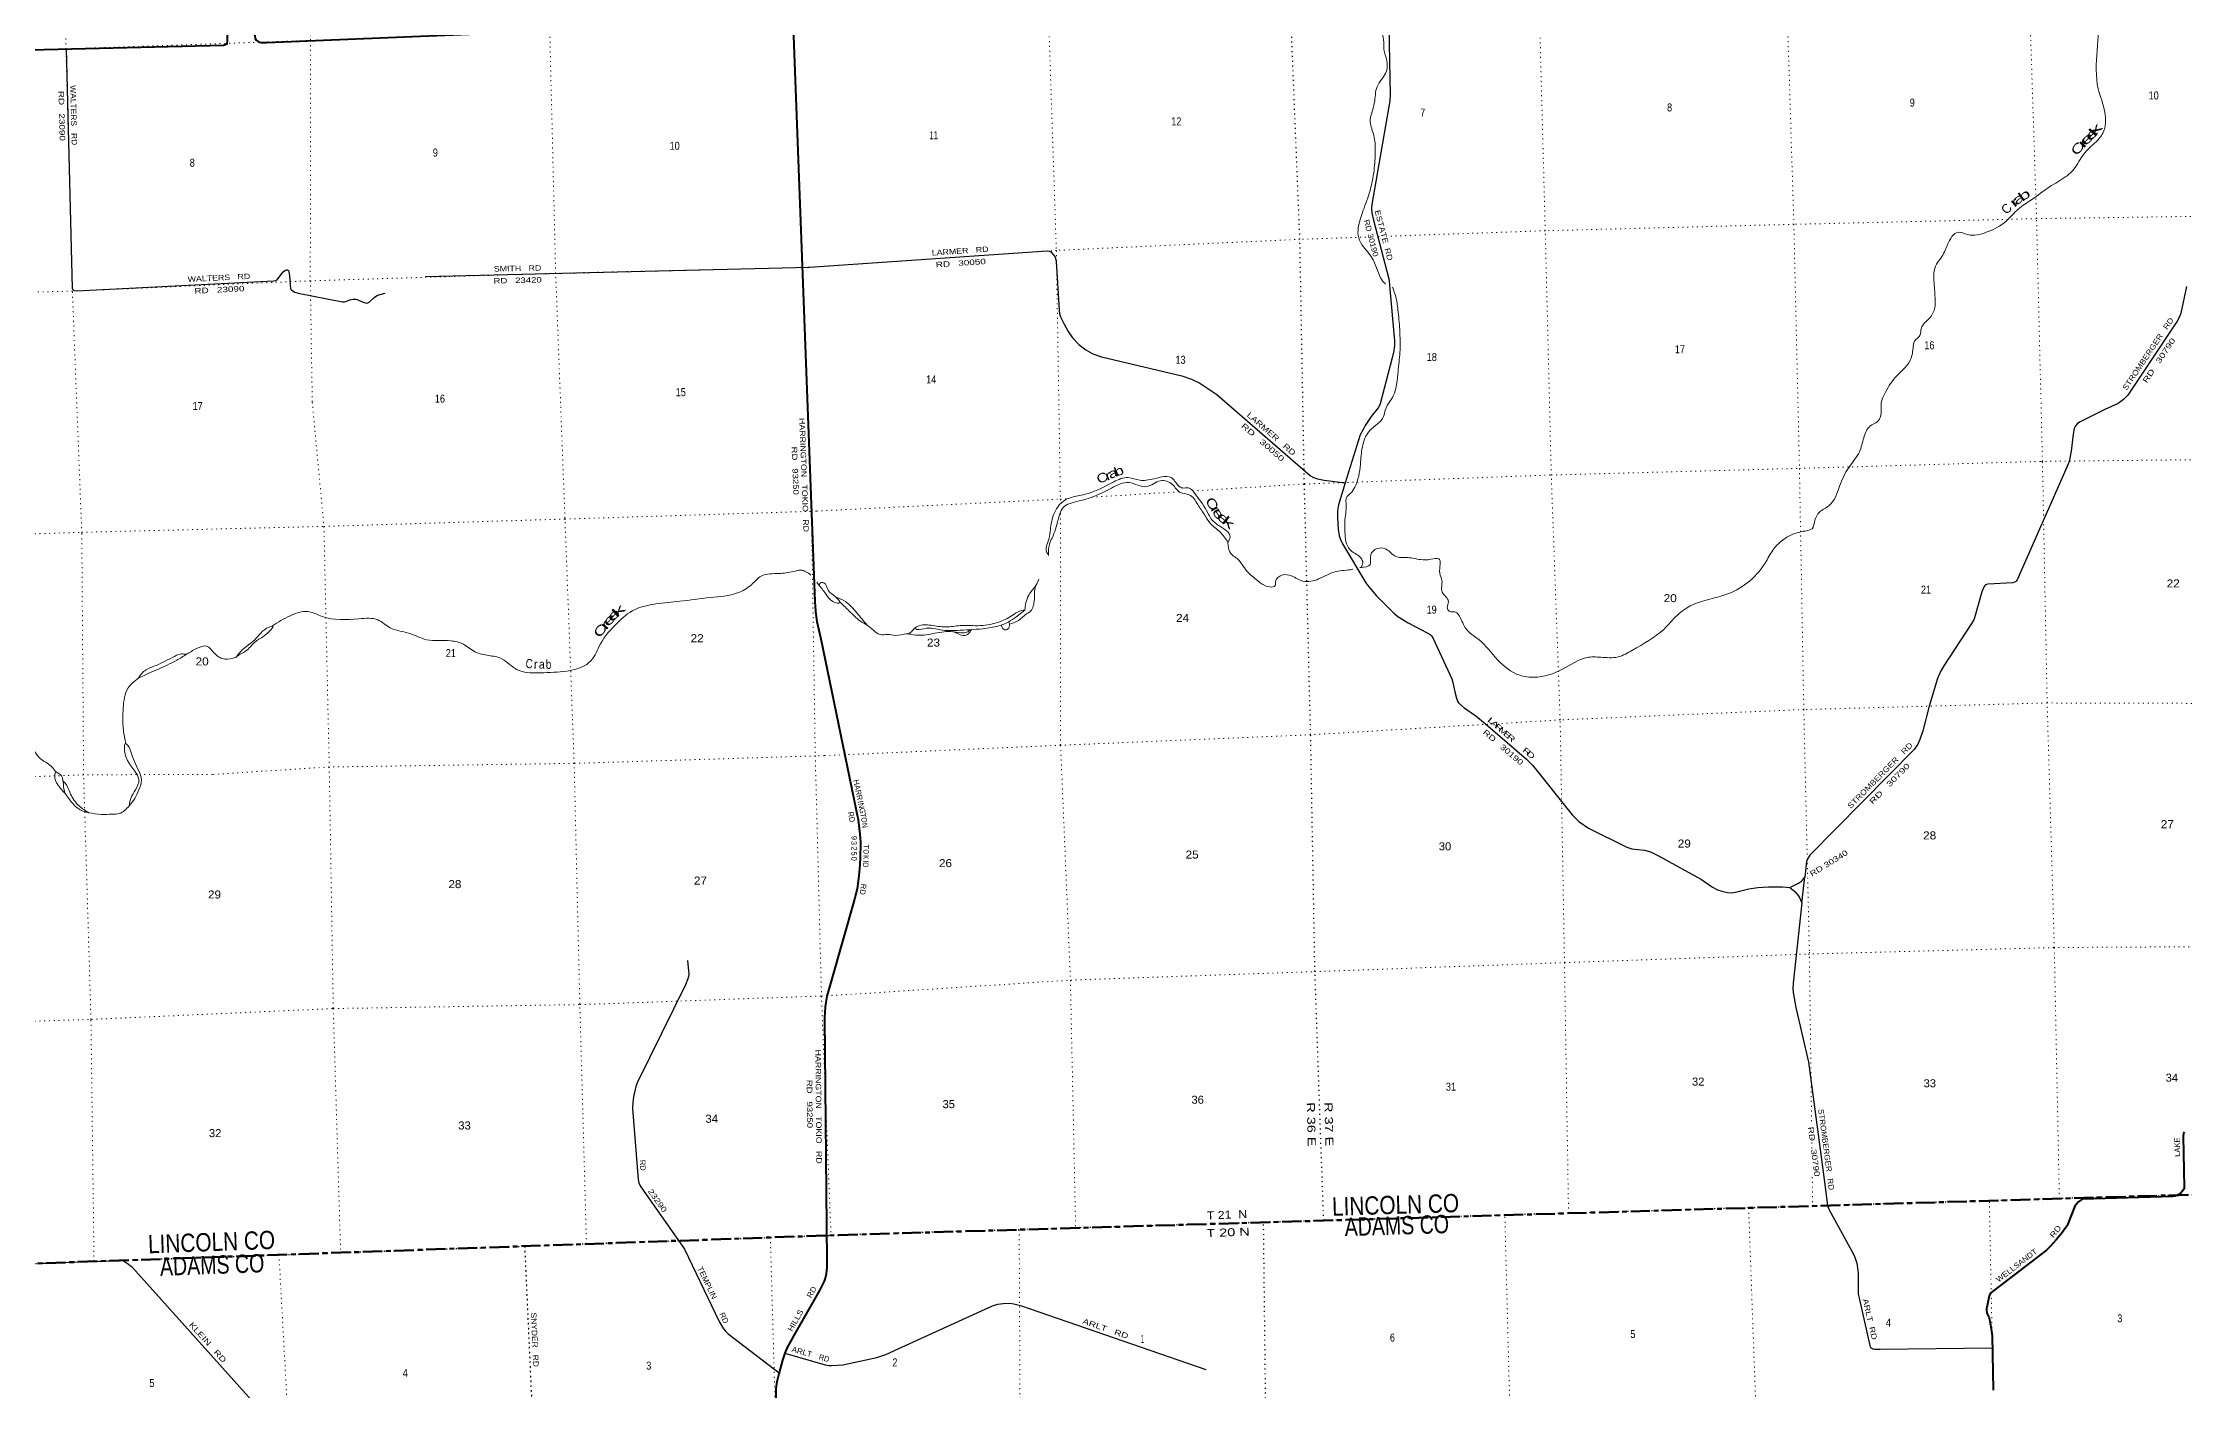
# Model space of a CAD drawing. Header units: feet. Extents: x 497223 to 751810, y -177792 to 12311.
# Drawn here: x 668877 to 715698, y -80526 to -51084 of the extents above; entities that cross this region are included whole.
import ezdxf
from ezdxf.enums import TextEntityAlignment as Align

# ---------------------------------------------------------------- set-up
doc = ezdxf.new("R2010")
doc.units = ezdxf.units.FT
doc.header["$LTSCALE"] = 70
doc.linetypes.add('DOTTED', pattern=[1.5, 0.3, -1.2])
doc.linetypes.add('LONG_DASH_SHORT_DASH', pattern=[9.9, 6, -1.2, 1.5, -1.2])
for name, color, linetype, lineweight in [('11', 7, 'LONG_DASH_SHORT_DASH', 60), ('26', 7, 'Continuous', 40), ('29', 7, 'Continuous', 25), ('39', 7, 'Continuous', 13), ('6', 7, 'DOTTED', 25), ('7', 7, 'DOTTED', 13)]:
    doc.layers.add(name, color=color, linetype=linetype, lineweight=lineweight)
for name, color, linetype in [('12', 7, 'Continuous'), ('27', 7, 'Continuous'), ('30', 7, 'Continuous'), ('41', 7, 'Continuous')]:
    doc.layers.add(name, color=color, linetype=linetype)

msp = doc.modelspace()

# ---------------------------------------------------------------- linework, layer by layer
at = {"layer": '11'}
for p, q in [((686280.58, -77136.82), (717466.1, -76207.14)), ((655100.04, -78237.95), (686280.58, -77136.82))]:
    msp.add_line(p, q, dxfattribs=at)
at = {"layer": '26'}
for points in [[(664069.25, -51348.77), (672824.39, -51132.67), (672886.15, -51115.46), (672910.03, -51104.44), (672916.4, -51035.86), (672922.49, -50790.2), (672939.1, -50764.72), (672979.45, -50739.49), (673039.4, -50727), (673436.05, -50693.24), (673463.63, -50706.68), (673485.42, -50742.36), (673499.45, -50824.53), (673521.55, -50991.02), (673541.8, -51024.62), (673562.94, -51042.34), (673607.37, -51070.04), (673648.08, -51076.5), (673772.47, -51073.48), (679969.27, -50820.75), (685284.97, -50740.29), (685481.1, -50726.07)], [(685284.97, -50740.29), (685757.58, -63294.11), (685768.62, -63501.11), (685784.94, -63625.96), (685800.07, -63731.94), (685886.1, -64105.44)], [(685886.1, -64105.44), (686704.6, -68064.24), (686743.11, -68378), (686753.85, -68555.22), (686745.8, -68906.99), (686735.06, -69137.92), (686713.59, -69342), (686683.19, -69571.73), (686626.23, -69796.89), (686112.67, -71589.95)], [(686112.67, -71589.95), (686022.59, -71916.75), (685984, -72147.09), (685971.69, -72384.85), (686022.12, -77700.32), (686020.93, -77838.55), (686005.8, -77982.38), (685990.67, -78058.08), (685962.93, -78141.35), (685857.14, -78348.28), (685304.53, -79319.55), (685146.94, -79609.13), (685099.22, -79714.65), (685048.89, -79871.1), (684969.74, -80166.82), (684926.48, -80344.22), (684908.83, -80440.11), (684903.59, -80502.48), (684901.27, -80586.46), (684902.25, -81343.33)], [(715701.74, -74879.86), (715690.94, -74893.68), (715682.5, -74924.29), (715679.57, -74976.54), (715697.55, -76088.44), (715695.08, -76114.44), (715683.24, -76142.58), (715652.59, -76188.48), (715615.15, -76225.53), (715564.53, -76259.76), (715502.65, -76283.3), (715449.09, -76291.7), (713477.6, -76354.41), (713458.36, -76358.85), (713437.64, -76372.18), (713388.5, -76413.41), (713338.46, -76466.98), (713311.19, -76506.46), (713146.02, -76912.82), (713131.95, -76943.19), (713113.32, -76969.6), (713013.17, -77101.62), (712899.24, -77242.15), (712770.02, -77386.81), (712722.68, -77433), (712688.6, -77463.83), (711533.41, -78351.02), (711470.71, -78399.34), (711453.29, -78421.43), (711434.79, -78465.12), (711382.24, -78719.15), (711379.41, -78742.31), (711379.28, -78790.25), (711383.72, -78824.32), (711393.22, -78858.54), (711437.01, -78948.74), (711445.41, -78981.56), (711472.62, -79139.6), (711497.19, -79339.97), (711522.85, -80525.9)]]:
    msp.add_lwpolyline(points, dxfattribs=at)
at = {"layer": '29'}
for p, q in [((677242.97, -56189.8), (685640.32, -55985.99)), ((707336.97, -69875.95), (707404.2, -69314.72))]:
    msp.add_line(p, q, dxfattribs=at)
at = {"layer": '29', "linetype": 'DOTTED'}
msp.add_line((679413.22, -77379.34), (679598, -81505.2), dxfattribs=at)
at = {"layer": '29'}
for points in [[(698308.28, -50737.04), (698337.92, -52220.52), (698331.31, -52350.76), (697936.34, -54614.06), (697931.85, -54704.66), (697939.33, -54798.93), (697971.63, -54960.69), (698306.08, -56244.11), (698323.16, -56365.07), (698326.67, -56468.6), (698430.22, -57595.14), (698430.22, -57717.04), (698427.33, -57741.89), (698419.14, -57816.77), (698381.61, -57968.64), (698116.45, -58971.12), (698101.68, -59011.75), (698076.91, -59058.7), (697921.15, -59248.98), (697791.66, -59442.38), (697743.6, -59532.59), (697682.73, -59647.15), (697356.33, -60695.73)], [(669384.33, -51217.58), (669522.22, -56446.51), (669528.51, -56469.12), (669546.97, -56487.59), (669609.97, -56503.05), (673928.03, -56286.45), (673971.13, -56277.97), (673997.87, -56260.99), (674124.97, -56095.82), (674168.62, -56056.34), (674205.54, -56043.41), (674227.68, -56043.41), (674234.58, -56049.5), (674247.99, -56061.88), (674259.06, -56089.59), (674271.56, -56175.32), (674295.98, -56457.12), (674304.37, -56475.96), (674347.39, -56511.28), (674390.11, -56532.84), (674456.9, -56551.33), (675432.95, -56739.7), (675472.91, -56740.45), (675523.39, -56728.62), (675590.74, -56702), (675661.82, -56687.98), (675722.72, -56686.14), (675747.4, -56690.92), (675847.03, -56739.19), (675901.76, -56760.01), (675953.44, -56769.25), (675984.38, -56764.64), (676012.5, -56748.93), (676118.58, -56647.54), (676173.08, -56610.41), (676223.9, -56589.25), (676365.95, -56554.35)], [(685640.32, -55985.99), (690837.91, -55631.89), (690881.02, -55637.38), (690914.24, -55652.16), (690971.74, -55711.78), (691010.22, -55770.36), (691031.64, -55858.52), (691096.15, -56921.94), (691106.2, -57004.13), (691132.04, -57068.77), (691210.46, -57229.68), (691298.16, -57393.83), (691388.91, -57531.23), (691527.04, -57678.26), (691682.62, -57794.66), (691837.12, -57881.42), (692024.47, -57947.89), (693782.72, -58362.51), (693992.99, -58433.66), (694177.57, -58522.31), (694546.59, -58766.76), (694827.48, -59010.53), (696595.97, -60542.68), (696658.29, -60579.82), (696746.89, -60613.06), (696893.55, -60643.13), (697356.33, -60695.73)], [(715751.45, -56405.96), (715624.62, -56987.32), (715595.99, -57072.44), (715542.91, -57167.03), (714463.26, -58780.1), (714370.39, -58876.92), (714256.88, -58962.05), (713966.28, -59098.62), (713426.98, -59362.28), (713362.59, -59405.15), (713321.89, -59456.33), (713296.15, -59508.58), (713274.35, -59634.88), (713226.08, -60006.47), (713180.2, -60229.2), (713134.84, -60359.42), (712045.17, -62821.3), (712024.42, -62845.12), (712007.81, -62861.74), (711989.35, -62872.82), (711952.86, -62880.74), (711408.8, -62913.34), (711374.7, -62919), (711349.13, -62931.46), (711323.02, -62963.32), (711274.23, -63078.77), (711116.88, -63651.12), (711101.52, -63690.11), (711051.2, -63776), (710440.36, -64699.56), (710366.9, -64820.45), (710302.03, -64977.71), (710121.55, -65576.98), (709983.15, -66118.52), (709920.22, -66305.42), (709872.23, -66408.85), (709795.28, -66523.01), (707514.74, -68834.44), (707474.53, -68896.64), (707441.63, -68975.66), (707422.78, -69115.04), (707404.2, -69314.72)], [(697356.33, -60695.73), (697209.77, -61181.25), (697186.17, -61313.06), (697188.21, -61461.46), (697200.93, -61708.3), (697225.34, -61856.28), (697252.61, -61933.63), (697296.27, -62028.78), (697802.66, -62884.81), (697869.41, -62974.35), (698041.67, -63165.52), (698419.15, -63546.02), (698503.61, -63620.26), (698728.14, -63757.38), (699148.86, -63974.27), (699212.83, -64013.3), (699229.44, -64027.15), (699242.36, -64042.85), (699280.5, -64102.48), (699689.05, -64982.03), (699709.41, -65065.02), (699753.28, -65266.6), (699785.03, -65406.83), (699807.18, -65469.62), (699834.69, -65503.08), (699957.68, -65615.51), (700211.94, -65793.83), (700419.6, -65963.69), (701320.15, -66735.25), (701449.92, -66869.61), (702316.15, -67953.92), (702461.4, -68099.68), (702677.4, -68247.23), (703509.8, -68661.15), (703619.93, -68693.65), (703898.85, -68726.37), (704026.61, -68764.58), (704215.66, -68856.32), (705144.48, -69365.54), (705388.39, -69536.17), (705492.16, -69590.17), (705590.85, -69621.77), (705709.96, -69649.27), (705805.95, -69654.81), (705916.69, -69638.19), (706176.49, -69571.66), (706374.44, -69538.45), (706611.42, -69526.69), (706913.23, -69526.47), (707078.85, -69542.94)], [(707078.85, -69542.94), (707248.62, -69456.74), (707288.11, -69432.26), (707330.65, -69400.98), (707352.8, -69380.67), (707404.2, -69314.72)], [(707078.85, -69542.94), (707182.9, -69626.19), (707224.55, -69670.68), (707277.03, -69746.24), (707336.97, -69875.95)], [(707336.97, -69875.95), (707146.15, -71633.67), (707144.15, -71772.45), (707153.59, -71882.73), (707208.55, -72164.35), (707487.32, -73359.2), (707827.98, -75919.14), (707900.44, -76492.95)], [(682971.02, -71140.54), (682999.67, -71435.24), (682994.24, -71488.44), (682983.16, -71536.46), (682932.4, -71667.54), (681883.24, -73796.95), (681846.18, -73891.28), (681790.81, -74112.91), (681776.05, -74231.11), (681773.21, -74369.52), (681892.02, -75919.83), (681912.62, -75998.62), (681938.47, -76057.72), (682066.38, -76253.87), (682865.74, -77379.18), (682909.32, -77448.45), (682993.87, -77623.74), (683666.66, -79028.69), (683762.04, -79182.7), (683806.34, -79238.11), (683865.73, -79297.99), (684975.29, -80146.07)], [(707900.44, -76492.95), (707926.77, -76569.03), (708476.18, -77569.87), (708513.73, -77660.59), (708537.38, -77750.75), (708565.41, -77908.08), (708567.79, -77968.87), (708572.79, -78427.08), (708588.53, -78515.04), (708825.1, -79552.49), (708834.88, -79580.51), (708847.8, -79595.29), (708869.95, -79611.91), (708888.06, -79620.72), (708927.17, -79630.38), (709053.45, -79631.17), (711502.83, -79600.5)], [(668777.35, -77751.82), (668925.01, -77748.12), (670600.94, -77689.49), (670622.17, -77695.04), (670638.78, -77700.58), (670663.7, -77714.43), (670722.17, -77754.11), (670815.97, -77821.55), (670840.83, -77844.2), (674265.26, -81664.66)], [(686366.31, -79969.4), (687113.65, -79813.24), (687308.52, -79744.43), (687577.47, -79620.66), (689638.48, -78681.9), (689756.82, -78645.95), (689876.09, -78633.59), (690015.23, -78623.79), (690107.8, -78641.79), (690251.5, -78675.5), (690465.61, -78749.38), (694307.22, -80075.07)], [(685098.59, -79716.04), (685986.72, -79969.75), (686072.97, -79986.11), (686098.81, -79986.11), (686125.86, -79985.12), (686366.31, -79969.4)]]:
    msp.add_lwpolyline(points, dxfattribs=at)
at = {"layer": '39'}
for p, q in [((697672.36, -62551.81), (697699.47, -62545.65)), ((685797.49, -62869.12), (685851.99, -62940.87))]:
    msp.add_line(p, q, dxfattribs=at)
for points in [[(698414.66, -50120.61), (698290.87, -50353.4), (698065.79, -50696.4), (698124.24, -50809.11), (698194.17, -51015.94), (698201.98, -51230.8), (698264.96, -51468.01), (698253.47, -51705.61), (698052.31, -52041.82), (697990.98, -52403.66), (697901.09, -52810.66), (697980.49, -53111.67), (698010.34, -53434.39), (697984.11, -53875.52), (697948.46, -54091.16), (697846.8, -54473.03), (697766.28, -54694.77), (697650.95, -55066.4), (697636.8, -55285.99), (697727.27, -55504.22), (697944.97, -55788.71), (698068.16, -56076.24), (698218.63, -56338.77), (698237.26, -56355.27)], [(697699.47, -62545.65), (697896.64, -62487.01), (697913.11, -62275.39), (698050.98, -62136.24), (698252.79, -62149.83), (698449.65, -62304.31), (698720.41, -62331.75), (699007.92, -62376.75), (699225.08, -62369.74), (699399.8, -62358.07), (699421.17, -62669), (699469.39, -62832.3), (699474.57, -63085.45), (699610.92, -63292.14), (699585.8, -63431.67), (699630.73, -63504.61), (699754.12, -63520.73), (699873.7, -63653.58), (700011.88, -63910.47), (700275.28, -64123.12), (700683.96, -64566.29), (701171.28, -64902.39), (701488.95, -64946.41), (702102.72, -64773.81), (702634.93, -64517.39), (702940.64, -64509.53), (703318.89, -64503.35), (703635.58, -64354.41), (704319.63, -63900.08), (704616.4, -63590.95), (704944.46, -63367.25), (705679.06, -63140.49), (706139.03, -62890.42), (706535.84, -62453.41), (706704.65, -62168.51), (707127.07, -61827.17), (707406.17, -61751.82), (707561.33, -61700.57), (707625.14, -61517.57), (707725.29, -61337.42), (707929.66, -61200.15), (708163.81, -60774.42), (708370.03, -60355.62), (708597.41, -60020.58), (708692.95, -59713.92), (708828.75, -59462.26), (708997.95, -59354.26), (709073.79, -59114.58), (709073.61, -58943.7), (709143.52, -58762.52), (709379.93, -58399.04), (709698.93, -58036.92), (709769.14, -57753.19), (709800.01, -57605.43), (709927.75, -57464.6), (709947.21, -57335.3), (709990.17, -57243.45), (710131.92, -57100.15), (710244.39, -56871.35), (710252.26, -56700.21), (710230.92, -56335), (710284.17, -55917.12), (710378.18, -55789.44), (710524.43, -55493.21), (710756.16, -55222.36), (710963.37, -55273.98), (711372.19, -55222.58), (711808.17, -54977.31), (712070.43, -54715.53), (712362.95, -54511.07), (712755.4, -54231.02), (713113.54, -54004.34), (713288.89, -53843.88), (713502.34, -53513.31), (713772.42, -53245.24), (713920.53, -53055.5), (713964.21, -52595.71), (713818.84, -52085.74), (713794.42, -51248.17), (713857.36, -50411.1)], [(698389.52, -56425.85), (698458.81, -56632.58), (698507.38, -56916.5), (698545.28, -57349.53), (698549.53, -57854.01), (698509.92, -58259.38), (698477.84, -58539.87), (698432.64, -58736.34), (698230.78, -59108.75), (698193.52, -59246.67), (697892.65, -59553.92), (697728.63, -59915.06), (697685.98, -60292.39), (697565.35, -60794.87), (697465.68, -60932.79), (697380.42, -61024), (697372.59, -61140.86), (697371.34, -61327.87), (697349.32, -61497.45), (697343.94, -61626.3), (697351.02, -61821.08), (697381.9, -62029.73), (697493.29, -62190.43), (697702.3, -62346.53), (697738.12, -62445.89), (697703.47, -62544.46)], [(690868.35, -62283.97), (690812.24, -62150.77), (690855.02, -61998.61), (690918.29, -61634.69), (691043.81, -61266.75), (691192.73, -61099.09), (691434.69, -60998.8), (691730.24, -60932.97), (692292.68, -60677.58), (692611.34, -60582.86), (692861.15, -60643.15), (693002.05, -60642.62), (693351.68, -60569.01), (693547.45, -60582.8), (693713.24, -60768.44), (693793.27, -60810.08), (693924.12, -60809.88), (694086.51, -60957.43), (694352.68, -61356.96), (694417.46, -61477.5), (694592.13, -61630.69), (694837.03, -61888.16), (694790.63, -61996.21)], [(694790.63, -61996.21), (694617.5, -61774.62), (694407.4, -61588.4), (694275.43, -61391.62), (694130.59, -61173.13), (693943.67, -60960.03), (693746.5, -60908.09), (693575.12, -60734.7), (693312.44, -60652.71), (693009.1, -60781.11), (692820.78, -60751.01), (692629.43, -60692.85), (692243.21, -60811.87), (691777.83, -61023.91), (691385.29, -61135.1), (691212.83, -61209.02), (691078.5, -61500.85), (690944.23, -61905.26), (690886.94, -62045.83), (690869.3, -62281.71)], [(694790.63, -61996.21), (694798.82, -62110.54), (694887.54, -62280.57), (694988.91, -62355.71), (695204.24, -62630.22), (695437.11, -62833.8), (695643.08, -62961.85), (695825.55, -62941.88), (695832.39, -62853.2), (695970.27, -62714.05), (696180.34, -62733.41), (696430.11, -62847.98), (696772.56, -62798.73), (697153.23, -62637.67), (697513.79, -62587.83), (697521.32, -62586.12)], [(673896.69, -63826.23), (674282.62, -63602.61), (674672.72, -63512.94), (674987.69, -63617.89), (675788.38, -63669.05), (676203.84, -63695.27), (676470.3, -63865.66), (676874.19, -63982.55), (677266.73, -64125.82), (677794.91, -64151.36), (678072.83, -64227.07), (678337.23, -64395.5), (678627.27, -64472.93), (678900.89, -64538.7), (679247.88, -64781.48), (679829.55, -64847.92), (680408.03, -64799.94), (680863.13, -64586.19), (681068.37, -64219.72), (681434.18, -63763.05), (681816.63, -63470.68), (682278.21, -63345.15), (682804.05, -63286.38), (683476.26, -63206.03), (684069.34, -63103.47), (684370.42, -62925.54), (684586.6, -62735.57), (684973.62, -62680.12), (685286.48, -62636.49), (685448.72, -62606.49), (685671.56, -62714.4)], [(685851.99, -62940.87), (686008.69, -63142.17), (686148.96, -63290.43), (686303.03, -63319.64), (686220, -63195.66), (686049.42, -63044.35), (685951.01, -62884.69), (685893.3, -62876.42), (685850.19, -62938.5)], [(686901.09, -63807.82), (686673.36, -63538.88), (686424.88, -63293.59), (686220.99, -63197.08)], [(690011.72, -63784.96), (690212.44, -63704.09), (690384.42, -63561.83), (690449.47, -63523.54), (690553.67, -63288.98), (690570.17, -63023.07), (690585.47, -62950.9)], [(690349.26, -63480.54), (690373.5, -63316.91), (690433.95, -63152.11), (690591.31, -62939.96), (690658.24, -62806.94)], [(686300.22, -63300.97), (686502.56, -63492.13), (686756.64, -63725.18), (686900.53, -63806.98)], [(690347.82, -63483.51), (690218.11, -63583.28), (690029.68, -63716.02), (689777.96, -63824.67), (689433.93, -63886.03), (689138.86, -63909.63), (688869.63, -63924.35), (688512.92, -63913.75), (688189.51, -63877.95), (687991.03, -63900.44), (687934.98, -63877.63)], [(687937.73, -63874.02), (688018.56, -63827.18), (688293.75, -63810.26), (688625.27, -63847.8), (688934.27, -63819.74), (689373.13, -63819.64), (689802.82, -63733.4), (690109.09, -63574.74), (690273.07, -63489.03), (690347.47, -63483.78)], [(668300.47, -64010.78), (668203.1, -64274.23), (668144.12, -64542.79), (668156.12, -64829.74), (668333.34, -65628.97), (668389.1, -65969.11), (668468.84, -66158.02), (668702.03, -66580.29), (668820.72, -66722.07), (669058.96, -66891.13), (669156.24, -67005.62)], [(673097.93, -64512.73), (673238.39, -64350.69), (673504.14, -64133.43), (673824.45, -63850.58), (673900.34, -63828.68), (673717.02, -64041.97), (673511.46, -64179.45), (673307.63, -64379.16), (673141.19, -64475.54), (673097.93, -64512.73)], [(686898.83, -63806.01), (687037.41, -63917.16), (687183.9, -64014.96), (687344.83, -64011.77), (687514.69, -64032.43), (687775.21, -63999.89), (687959.29, -64024.11), (688334.65, -63993.9), (688729.61, -63948.98), (688954.2, -63976.52), (689096.3, -63957.25), (689157.06, -63908.07)], [(687764.65, -63999.94), (687834.73, -63975.86), (687903.14, -63919.37), (687937.73, -63874.02)], [(688762.14, -63948.9), (688869.81, -63984.66), (689042.84, -64037.38), (689139.04, -63969.94), (689181.06, -63906.86)], [(689832.86, -63808.98), (689905.84, -63909), (689977.72, -63892.61), (690012.2, -63788.96), (690002.11, -63734.52)], [(670968.39, -64965.38), (671081.24, -64824.08), (671305.52, -64708.24), (671702.89, -64517.97), (671908.05, -64438.74), (672019.18, -64446.02)], [(672017.37, -64445.9), (671805.16, -64575.78), (671594.68, -64681.24), (671212.91, -64853.07), (670969.4, -64964.12)], [(672018.99, -64446.13), (672240.92, -64318.3), (672452.9, -64267.03), (672642.85, -64437.24), (672857.45, -64552.63), (673097.93, -64512.73)], [(670690.82, -66393.67), (670639.54, -66100.09), (670634.21, -65618.15), (670744.83, -65179.62), (670968.39, -64965.38)], [(670763.43, -67756.77), (670805.44, -67578.51), (670901.4, -67409.5), (670975.58, -67180.75), (670887.96, -66998.05), (670661.71, -66463.13), (670680.04, -66398.42), (670735.48, -66437.26), (670806.17, -66590.24), (670974.36, -66991.97), (671034.2, -67189.39), (670975.85, -67407.72), (670886.53, -67598.67), (670762.08, -67757.85)], [(669156.24, -67005.62), (669142.83, -67156.28), (669238.66, -67344.81), (669342.66, -67464.85), (669505.5, -67673.87), (669695.45, -67844.08), (669882.52, -67908.23)], [(669357.45, -67480.2), (669325.79, -67292.51), (669284.34, -67104.68), (669156.24, -67005.62)], [(669883.41, -67908.34), (669670.98, -67760.3), (669484.55, -67499.62), (669413.7, -67340.62), (669352.73, -67247.67), (669322.03, -67215.67)], [(669880.43, -67907.95), (670151.2, -67943.66), (670386.65, -67940.04), (670551.35, -67926.06), (670764.07, -67756.26)]]:
    msp.add_spline(points, degree=3, dxfattribs=at)
at = {"layer": '6'}
msp.add_line((695616.28, -81019.46), (695569.46, -76859.91), dxfattribs=at)
for points in [[(696883.78, -76820.73), (696692.05, -71379.84), (696598.45, -66203.99), (696461.58, -60723.95), (696363.78, -55377.35), (696148.01, -50052.65), (696042.73, -45164.67), (695914.1, -39822.11), (695816.48, -35156.55)], [(717466.1, -76207.14), (716623.87, -76239.5), (712968.37, -76341.22), (711438.29, -76386.84), (707575.81, -76501.98), (706174.59, -76543.75), (702237.45, -76661.13), (700844.46, -76702.65), (696883.78, -76820.73), (695569.46, -76859.91), (691459.68, -76983.48), (690225.75, -77020.11), (686280.58, -77136.82)], [(655100.04, -78237.95), (658049.11, -78135.58), (659391.24, -78083.67), (663355.44, -77941.88), (664711.03, -77893), (668614.16, -77760.43), (669996.63, -77709.71), (674040.26, -77567.37), (675388.52, -77519.11), (679413.22, -77379.34), (680765.8, -77328.44), (684785.29, -77189.63), (686280.58, -77136.82)]]:
    msp.add_lwpolyline(points, dxfattribs=at)
at = {"layer": '7'}
for p, q in [((698099.24, -55316.77), (698027.33, -55319.28)), ((691810.83, -61012.54), (693721.91, -60893.95)), ((707556.32, -75012.32), (707559.86, -75283.21)), ((707567.53, -75869.45), (707575.81, -76501.98)), ((700951.73, -80855.15), (700844.46, -76702.65)), ((706174.59, -76543.75), (706324.75, -80688.43)), ((711522.85, -80525.9), (711438.29, -76386.84)), ((684785.29, -77189.63), (684902.25, -81343.33)), ((690225.75, -77020.11), (690245.84, -81183.58)), ((674040.26, -77567.37), (674265.26, -81664.66)), ((679598, -81505.2), (679413.22, -77379.34))]:
    msp.add_line(p, q, dxfattribs=at)
for points in [[(702237.45, -76661.13), (702148.59, -71183.59), (702054.34, -65879.1), (701859.73, -60527.58), (701728.04, -55190.11), (701586.87, -49896.4), (701362.32, -44856.24), (701280.79, -39569.43), (701178.29, -34991.04)], [(706480.47, -34826.13), (706610.36, -39369.24), (706741.54, -44692.65), (706999.4, -49790.82), (707164.43, -55048.8), (707285.92, -60382.58), (707380.94, -65652.87), (707503.2, -70952.44), (707552.19, -74696.67)], [(690493.55, -35319.62), (690580.75, -40007.31), (690736.49, -45341.99), (690860.85, -50311.78), (691038.4, -55621.37), (691126.71, -61054.99), (691126.79, -61154.58)], [(669996.63, -77709.71), (669929.39, -72424.24), (669768.82, -67079.04), (669728.74, -61795.23), (669524.23, -56535.45), (669384.33, -51217.58), (669266.18, -45869.65), (669172.11, -40526.87), (669077.1, -35959.97)], [(674287.14, -35804.79), (674508.64, -40359.11), (674624.28, -45753.59), (674732.55, -51027.73), (674725.37, -56282.5), (674769.01, -58934.92), (675023.64, -61650.56), (675139.5, -66908.45), (675227.77, -72187.09), (675388.52, -77519.11)], [(680764.14, -77328.54), (680618.34, -72080.3), (680494.59, -66828.62), (680293.39, -61470.33), (680090.41, -56120.05), (679961.58, -50821.47), (679994.56, -45572.02), (679866.69, -40241.04), (679743.91, -35640.88)], [(685343.18, -46169.73), (685284.97, -50740.29), (685483.22, -55987.78), (685683.52, -61324.87), (685766.8, -66664.4), (685902.57, -71913.78), (686111.38, -77142.8)], [(712968.37, -76341.22), (712858.83, -70859.98), (712702.43, -65507.23), (712599.14, -60231.17), (712470.64, -54925.77), (712299.57, -49667.98), (712286.18, -49314)], [(654322.69, -51334.03), (658800.92, -51221.84), (664069.25, -51348.77), (669384.33, -51217.58), (674736.36, -51031.38), (679957.91, -50820.25), (685284.97, -50740.29), (685481.1, -50726.07)], [(716790.59, -54862.76), (712470.64, -54925.77), (707164.43, -55048.8), (701728.04, -55190.11), (698329.26, -55308.74)], [(697806.32, -55327), (696363.78, -55377.35), (691043.2, -55618.96), (685640.32, -55985.99)], [(685625.11, -55983.77), (685444.2, -55994.12), (680095.3, -56120.05), (674727.82, -56283.73), (669525.23, -56507.95), (664174.11, -56649.3), (658940.63, -56506.53), (654475.91, -56637.06)], [(694019.64, -60875.48), (696461.58, -60723.95), (701859.73, -60527.58), (707285.92, -60382.58), (712560.86, -60230.39), (716958.94, -60182.22)], [(654632.81, -62067.14), (659001.97, -61937.21), (661798.1, -61854.29), (664295.35, -61955.27), (669728.29, -61779.18), (675023.64, -61650.56), (680291.93, -61490.45), (685668.71, -61321.72), (685801.61, -61314.4)], [(685801.61, -61314.4), (691126.71, -61054.99), (691294.89, -61044.55)], [(691126.96, -61370.75), (691131.02, -66432.75), (691345.89, -71566.49), (691459.68, -76983.48)], [(717127.9, -65520.97), (712700.49, -65509.3), (707380.94, -65652.87), (702056.35, -65879.03), (700768.6, -65955.7)], [(700476.1, -65973.12), (696598.45, -66203.99), (691131.02, -66432.75), (685963.45, -66660.6)], [(685963.45, -66660.6), (685769.01, -66665.62), (680494.59, -66828.62), (675139.5, -66908.45), (672585.13, -67069.96), (671007.32, -67075.05)], [(670925.5, -67075.31), (669768.82, -67079.04), (664455.36, -67280.4), (659266.48, -67400.45), (654788.42, -67453.12)], [(686122.16, -71903.47), (691353.93, -71566.23), (696692.05, -71379.84), (702148.59, -71183.59), (707474.57, -70995.59), (712846.54, -70854.34), (717295.82, -70826.88)], [(654943.33, -72814.02), (659287.95, -72738.93), (664604.87, -72589.71), (669943.48, -72423.91), (675227.77, -72187.09), (680620.91, -72100.32), (685908.6, -71913.64), (686122.16, -71903.47)]]:
    msp.add_lwpolyline(points, dxfattribs=at)

# ---------------------------------------------------------------- texts
at = {"layer": '12'}
for s, rotation, width, p in [('LINCOLN CO', 1.711, 0.85, (697071.34, -76716.47)), ('ADAMS CO', 1.711, 0.8, (697347.86, -77160.91)), ('LINCOLN CO', 2.023, 0.85, (671184.02, -77536.68)), ('ADAMS CO', 2.023, 0.8, (671445.14, -78028.58))]:
    msp.add_text(s, height=400, rotation=rotation, dxfattribs=dict(at, width=width)).set_placement(p)
at = {"layer": '27'}
for s, rotation, width, p in [('HARRINGTON   TOKIO   RD', 272.156, 1.2, (685416.16, -59283.26)), ('RD   93250', 272.156, 1.3, (685248.81, -59908.85)), ('HARRINGTON   TOKIO   RD', 270.544, 1.2, (685768.4, -73084.84)), ('RD   93250', 270.544, 1.3, (685580.03, -73744.03)), ('RD', 50.968, 1.25, (712839.77, -77209.65)), ('WELLSANDT', 37.524, 1.1, (711642.23, -78176.22)), ('RD', 60.362, 1.1, (685676.84, -78523.63)), ('HILLS', 60.362, 1.15, (685260.88, -79254.72))]:
    msp.add_text(s, height=120, rotation=rotation, dxfattribs=dict(at, width=width)).set_placement(p)
for s, rotation, width, p in [('H', 281.682, 0.8, (686608.56, -67253.99)), ('R', 281.682, 0.85, (686654.76, -67477.46)), ('R', 281.682, 0.85, (686677.72, -67588.5)), ('N', 281.682, 0.85, (686713.42, -67764.3)), ('G', 281.682, 0.8, (686738.73, -67875.34)), ('R', 281.682, 0.85, (686488.16, -67955.77)), ('D', 281.682, 0.85, (686511.12, -68066.81)), ('T', 280.682, 1.05, (686756.61, -67975.91)), ('O', 276.997, 0.75, (686776.82, -68071.01)), ('N', 276.997, 0.75, (686790.86, -68192.49)), ('3', 269.689, 0.75, (686554.56, -68569.33)), ('5', 268.689, 0.8, (686556.24, -68799.32)), ('9', 270.468, 0.8, (686559.44, -68457.95)), ('2', 268.689, 0.8, (686558.71, -68684.57)), ('O', 268.689, 0.65, (686819.01, -68758.09)), ('T', 268.689, 0.85, (686821.69, -68650.37)), ('0', 268.689, 0.9, (686556.01, -68912.2)), ('O', 267.337, 0.7, (686809.92, -69042.03)), ('K', 268.689, 0.65, (686816.45, -68879.45)), ('D', 259.803, 0.85, (686744.23, -69630.08)), ('R', 262.462, 0.8, (686761.94, -69510.2))]:
    msp.add_text(s, height=120, rotation=rotation, dxfattribs=dict(at, width=width)).set_placement(p, align=Align.CENTER)
for s, rotation, p in [('A', 281.682, (686631.42, -67364.58)), ('I', 281.682, (686697.44, -67681.9)), ('I', 267.337, (686812.69, -68975.45))]:
    msp.add_text(s, height=120, rotation=rotation, dxfattribs=at).set_placement(p, align=Align.CENTER)
msp.add_text('LAKE', height=120, rotation=90.926, dxfattribs=at).set_placement((715609.13, -75425.75))
at = {"layer": '30'}
for s, rotation, width, p in [('RD   23090', 271.511, 1.35, (669218.65, -52132.93)), ('WALTERS   RD', 271.511, 1.15, (669475.28, -52010.92)), ('ESTATE  RD', 284.606, 1.2, (697997.55, -54756.38)), ('RD 30190', 284.606, 1.15, (697759.86, -54962.5)), ('LARMER   RD', 3.897, 1.2, (688319.09, -55733.33)), ('WALTERS   RD', 2.872, 1.2, (672046.58, -56310.74)), ('SMITH   RD', 1.39, 1.2, (678739.39, -56083.46)), ('RD   23090', 2.872, 1.35, (672194.09, -56566.08)), ('STROMBERGER   RD', 56.205, 1.15, (714438.67, -58690.99)), ('LARMER   RD', 319.096, 1.3, (695190.91, -59232.77)), ('STROMBERGER   RD', 45.385, 1.2, (708406.61, -67830.82)), ('STROMBERGER   RD', 277.58, 1.1, (707695.23, -74390.93))]:
    msp.add_text(s, height=120, rotation=rotation, dxfattribs=dict(at, width=width)).set_placement(p)
for s, rotation, width, p in [('RD   30050', 3.897, 1.35, (688952.3, -55954.84)), ('RD   23420', 1.39, 1.3, (679259.68, -56332.76)), ('RD   30790', 56.205, 1.4, (715197.1, -58056.91)), ('RD   30050', 319.096, 1.45, (695514.03, -59858.12)), ('L', 319.411, 1.9, (700513.27, -65950.81)), ('A', 319.411, 1.7, (700589.99, -66017.5)), ('R', 319.411, 1.55, (700677.53, -66092.5)), ('RD   30190', 319.411, 1.35, (700769.43, -66523.66)), ('M', 319.411, 1.45, (700769.02, -66170.89)), ('E', 319.411, 1.65, (700860.87, -66249.57)), ('R', 319.411, 1.55, (700943.03, -66319.97)), ('R', 319.411, 1.55, (701287.44, -66615.05)), ('D', 319.411, 1.55, (701373.55, -66688.83)), ('RD   30790', 45.385, 1.45, (709298.64, -67313.63)), ('RD 30340', 31.795, 1.3, (707959.7, -69062.31)), ('RD   30790', 277.58, 1.35, (707543.88, -75322.22)), ('RD', 274.382, 0.85, (681938.96, -75616.21)), ('23290', 305.388, 1.3, (682268.68, -76417.78)), ('TEMPLIN', 295.588, 1.1, (683350.05, -78205.45)), ('ARLT  RD', 282.846, 1.25, (708769.27, -78989.4)), ('KLEIN   RD', 311.871, 1.35, (672438.1, -79521.32)), ('SNYDER   RD', 272.564, 1.15, (679574.98, -79426.55)), ('RD', 295.588, 1.05, (683718.08, -78974)), ('ARLT   RD', 340.961, 1.35, (692093.5, -79237.1)), ('ARLT', 344.057, 1.1, (685457.94, -79744.31)), ('RD', 344.057, 0.95, (685943.66, -79884.65))]:
    msp.add_text(s, height=120, rotation=rotation, dxfattribs=dict(at, width=width)).set_placement(p, align=Align.CENTER)
at = {"layer": '41'}
for s, rotation, width, p in [('k', 48.232, 2.15, (713831.29, -53047.91)), ('C', 52.764, 1.5, (713446.12, -53450.87)), ('r', 46.651, 2.2, (713557.54, -53335.43)), ('e', 43.61, 2, (713640.99, -53249.67)), ('e', 44.724, 2.05, (713747.9, -53142.89)), ('r', 39.404, 2, (712049.31, -54636.33)), ('a', 34.933, 1.75, (712132.84, -54570.85)), ('b', 34.972, 1.7, (712257.7, -54491.71)), ('b', 22.541, 1.35, (692444.12, -60529.56)), ('C', 25.9, 1.25, (692083.88, -60677.13)), ('r', 23.397, 1.45, (692206.28, -60628.86)), ('a', 22.338, 1.35, (692309.48, -60578.51)), ('C', 302.507, 1.4, (694356.86, -61204.13)), ('r', 302.507, 1.75, (694440.51, -61329.22)), ('e', 303.563, 1.6, (694499.81, -61428.12)), ('e', 320.692, 1.8, (694627.24, -61547.13)), ('k', 321.205, 2, (694737.53, -61643.25)), ('e', 48.211, 1.9, (681334.84, -63754.33)), ('e', 48.211, 1.9, (681425.43, -63650.81)), ('k', 41.643, 2.15, (681528.72, -63566.61)), ('C', 53.153, 1.5, (681143.18, -63986.54)), ('r', 50.757, 2, (681246.35, -63864.46)), ('C', 355.417, 0.8, (679504.15, -64747.94)), ('a', 358.769, 0.85, (679786.5, -64759.72)), ('b', 0.92, 0.8, (679935.97, -64765.48))]:
    msp.add_text(s, height=200, rotation=rotation, dxfattribs=dict(at, width=width)).set_placement(p, align=Align.CENTER)
for s, rotation, p in [('C', 48.267, (711886.4, -54773.4)), ('r', 358.769, (679652.91, -64761.58))]:
    msp.add_text(s, height=200, rotation=rotation, dxfattribs=at).set_placement(p, align=Align.CENTER)
at = {"layer": '6'}
for s, rotation, width, p in [('R 36 E', 271.379, 1.35, (696525.57, -74720.19)), ('R 37 E', 271.379, 1.35, (696911.11, -74715.49)), ('T 21  N', 2.318, 1.15, (694772.53, -76779.6)), ('T 20 N', 2.318, 1.35, (694796.03, -77165.19))]:
    msp.add_text(s, height=175, rotation=rotation, dxfattribs=dict(at, width=width)).set_placement(p, align=Align.CENTER)
at = {"layer": '7'}
for s, width, p in [('8', 0.85, (704447.39, -52582.69)), ('9', 0.85, (709753.19, -52477.04)), ('10', 0.85, (715030.86, -52320.94)), ('12', 0.85, (693661.34, -52887.7)), ('7', 0.85, (699049.46, -52693.53)), ('10', 0.85, (682692.22, -53420.8)), ('11', 0.65, (688356.42, -53189.39)), ('8', 0.85, (672144.83, -53789.9)), ('9', 0.85, (677459.38, -53568.15)), ('13', 0.85, (693754.31, -58097.1)), ('18', 0.85, (699247.11, -58035.63)), ('17', 0.85, (704672.85, -57866.14)), ('16', 0.85, (710128.43, -57780.55)), ('14', 0.85, (688301.35, -58526.44)), ('17', 0.85, (672262.19, -59106.45)), ('16', 0.85, (677559.7, -58945.97)), ('15', 0.85, (682825.68, -58804.81)), ('20', 1.1, (704460.49, -63306.06)), ('21', 0.85, (710053.22, -63120.33)), ('22', 1.1, (715458.96, -62984.41)), ('24', 1.1, (693798.49, -63739.27)), ('19', 0.85, (699243.96, -63556.49)), ('22', 1.1, (683184.43, -64181.43)), ('23', 1.1, (688351.94, -64277.14)), ('20', 1.1, (672361.15, -64688.82)), ('21', 0.85, (677797.85, -64507.07)), ('28', 1.1, (710133.12, -68491.31)), ('27', 1.1, (715330.17, -68245.14)), ('25', 1.1, (694007.03, -68909.76)), ('30', 1.05, (699536.1, -68729.14)), ('29', 1.1, (704768.49, -68668.5)), ('26', 1.1, (688613.46, -69096.93)), ('29', 1.1, (672630.71, -69781.98)), ('28', 1.1, (677887.31, -69555.19)), ('27', 1.1, (683256.04, -69477.61)), ('31', 0.85, (699665.27, -73981.3)), ('32', 1.05, (705072.61, -73870.02)), ('33', 1.05, (710136.82, -73907.29)), ('34', 1.05, (715428.94, -73784.71)), ('35', 1.05, (688685.41, -74363.17)), ('36', 1.05, (694127.97, -74267.22)), ('32', 1.05, (672644.23, -74996.87)), ('33', 1.05, (678097.51, -74829.58)), ('34', 1.05, (683502.11, -74682.66)), ('4', 0.85, (709232.56, -79137.08)), ('3', 0.85, (714291.44, -79042.56)), ('1', 0.4, (692918.2, -79493.22)), ('6', 0.85, (698386.5, -79464.21)), ('5', 0.85, (703644.36, -79386.16)), ('4', 0.85, (676801.52, -80238.55)), ('3', 0.85, (682126.44, -80077.49)), ('2', 0.85, (687507.46, -80007.64)), ('5', 0.85, (671263.06, -80457.34))]:
    msp.add_text(s, height=175, dxfattribs=dict(at, width=width)).set_placement(p, align=Align.CENTER)

doc.saveas('drawing.dxf')
